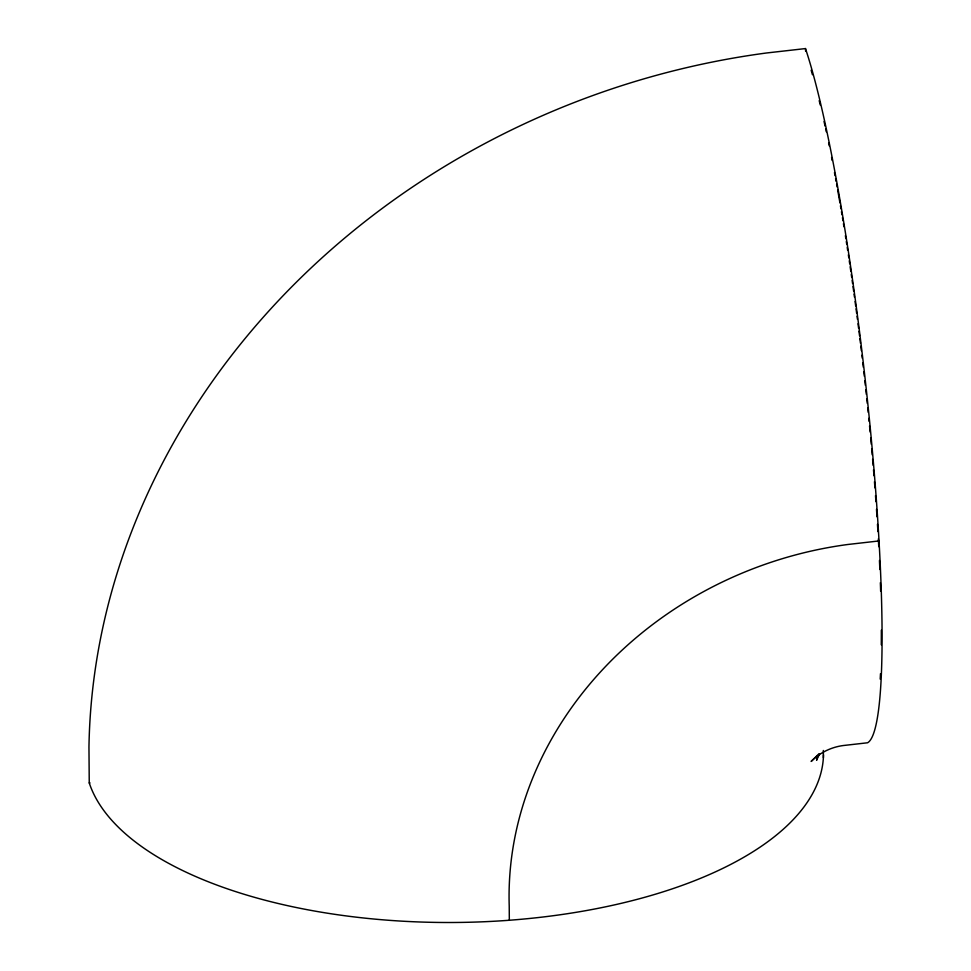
<?xml version="1.0" encoding="UTF-8"?>
<svg xmlns="http://www.w3.org/2000/svg" width="971" height="971" viewBox="0 0 971 971"><rect width="100%" height="100%" fill="white"/><g stroke="black" fill="none" stroke-linecap="round" stroke-linejoin="round"><path stroke-width="1.46" d="M817.728 756.033L816.599 760.257L819.633 753.714M819.051 753.727L811.137 761.458C819.633 752.768 831.14 747.16 843.168 745.546L867.564 742.779A369.247 40.612 83.5 0 0 879.022 540.956A369.247 40.612 83.5 0 0 805.481 48.574L766.253 53.017A738.579 652.124 -18.5 0 0 88.956 747.015L89.247 782.942A369.247 166.587 -0.5 0 0 509.326 920.253A369.247 166.587 -0.5 0 0 823.481 754.783M879.022 540.944L847.744 544.5A369.283 326.062 -18.5 0 0 509.217 905.882L509.326 920.241M89.247 782.942L90.012 782.881M805.481 48.55L805.639 51.293M823.335 750.462L823.396 757.671M811.149 70.203A364.598 40.102 83.5 0 1 812.436 74.694M819.196 100.656A364.598 40.102 83.5 0 1 820.228 104.953M824.027 121.436A364.598 40.102 83.5 0 1 825.059 126.109M825.69 129.034A364.598 40.102 83.5 0 1 826.272 131.753M828.627 142.931A364.598 40.102 83.5 0 1 829.21 145.784M831.564 157.484A364.598 40.102 83.5 0 1 832.147 160.458M834.465 172.583A364.598 40.102 83.5 0 1 835.036 175.654M835.582 178.591A364.598 40.102 83.5 0 1 836.104 181.371M836.614 184.174A364.598 40.102 83.5 0 1 837.123 187.002M837.633 189.843A364.598 40.102 83.5 0 1 839.927 202.866M840.437 205.803A364.598 40.102 83.5 0 1 840.947 208.753M841.444 211.714A364.598 40.102 83.5 0 1 841.942 214.688M842.452 217.674A364.598 40.102 83.5 0 1 842.949 220.672M843.435 223.682A364.598 40.102 83.5 0 1 843.933 226.704M845.377 235.662A364.598 40.102 83.5 0 1 845.838 238.575M846.299 241.5A364.598 40.102 83.5 0 1 846.761 244.437M847.222 247.387A364.598 40.102 83.5 0 1 847.671 250.348M848.363 254.815A364.598 40.102 83.5 0 1 848.812 257.801M849.261 260.798A364.598 40.102 83.5 0 1 849.71 263.809M850.159 266.831A364.598 40.102 83.5 0 1 850.827 271.37M851.264 274.405A364.598 40.102 83.5 0 1 851.713 277.439M852.15 280.485A364.598 40.102 83.5 0 1 852.574 283.544M853.011 286.591A364.598 40.102 83.5 0 1 853.655 291.179M854.067 294.164A364.598 40.102 83.5 0 1 854.468 297.09M855.075 301.496A364.598 40.102 83.5 0 1 855.669 305.914M856.07 308.875A364.598 40.102 83.5 0 1 856.653 313.33M857.053 316.291A364.598 40.102 83.5 0 1 857.442 319.277M858.012 323.756A364.598 40.102 83.5 0 1 858.595 328.234M858.971 331.232A364.598 40.102 83.5 0 1 859.541 335.723M859.905 338.721A364.598 40.102 83.5 0 1 860.464 343.212M860.828 346.21A364.598 40.102 83.5 0 1 861.374 350.701M861.908 355.192A364.598 40.102 83.5 0 1 862.26 358.19M862.794 362.681A364.598 40.102 83.5 0 1 863.316 367.196M863.826 371.711A364.598 40.102 83.5 0 1 864.348 376.238M864.845 380.766A364.598 40.102 83.5 0 1 865.343 385.293M865.841 389.82A364.598 40.102 83.5 0 1 866.326 394.335M866.812 398.85A364.598 40.102 83.5 0 1 867.285 403.366M867.746 407.869A364.598 40.102 83.5 0 1 868.208 412.359M868.802 418.319A364.598 40.102 83.5 0 1 869.106 421.378M869.555 425.941A364.598 40.102 83.5 0 1 870.137 432.046M870.708 438.139A364.598 40.102 83.5 0 1 871.266 444.22M871.679 448.772A364.598 40.102 83.5 0 1 872.213 454.816M872.613 459.344A364.598 40.102 83.5 0 1 873.123 465.34M873.499 469.818A364.598 40.102 83.5 0 1 873.985 475.754M874.458 481.725A364.598 40.102 83.5 0 1 874.932 487.903M875.502 495.586A364.598 40.102 83.5 0 1 875.951 501.691M876.485 509.29A364.598 40.102 83.5 0 1 876.983 516.815M877.468 524.267A364.598 40.102 83.5 0 1 877.918 531.623M878.33 538.893A364.598 40.102 83.5 0 1 878.755 546.673M879.447 560.473A364.598 40.102 83.5 0 1 879.847 569.492M880.357 582.697A364.598 40.102 83.5 0 1 880.648 591.266M881.328 630.215A364.598 40.102 83.5 0 1 881.28 644.817M880.491 673.643A364.598 40.102 83.5 0 1 880.199 679.093"/></g></svg>
